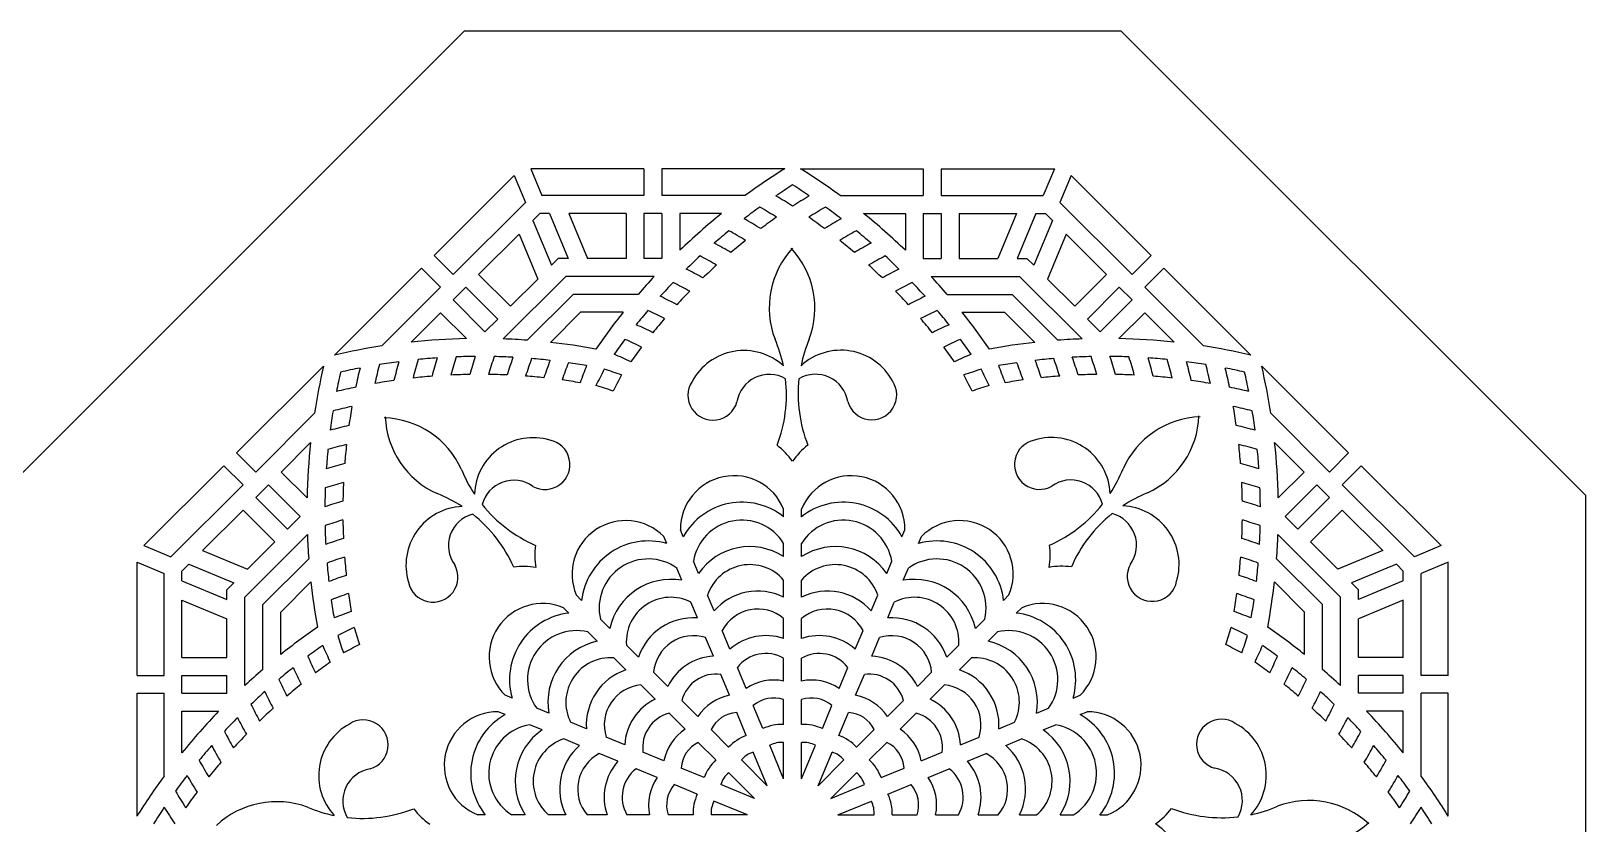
# Model space of a CAD drawing. Extents: x -314 to 508, y 162 to 455.
# Drawn here: x 104.3 to 234.2, y 228 to 294.2 of the extents above; entities that cross this region are included whole.
import ezdxf

# ---------------------------------------------------------------- set-up
doc = ezdxf.new("R2010")
doc.units = 0
doc.layers.get('0').update_dxf_attribs({"linetype": 'CONTINUOUS'})

msp = doc.modelspace()

# ---------------------------------------------------------------- linework, layer by layer
for p, q in [((140.460253, 294.226231), (101.651895, 255.417874)), ((195.343557, 294.226231), (140.460253, 294.226231)), ((234.151915, 255.417874), (195.343557, 294.226231)), ((137.966518, 275.469041), (144.649683, 282.152206)), ((144.649683, 282.152206), (145.581664, 279.902206)), ((146.035503, 282.726231), (146.967483, 280.476231)), ((155.486925, 282.726231), (146.035503, 282.726231)), ((155.486925, 282.726231), (155.486925, 280.476231)), ((156.986925, 282.726231), (156.986925, 280.476231)), ((167.250142, 282.726231), (156.986925, 282.726231)), ((168.553668, 282.726231), (178.816885, 282.726231)), ((178.816885, 282.726231), (178.816885, 280.476231)), ((180.316885, 282.726231), (180.316885, 280.476231)), ((180.316885, 282.726231), (189.768307, 282.726231)), ((189.768307, 282.726231), (188.836327, 280.476231)), ((191.154127, 282.152206), (190.222146, 279.902206)), ((197.837292, 275.469041), (191.154127, 282.152206)), ((155.486925, 280.476231), (146.967483, 280.476231)), ((163.922879, 280.476231), (156.986925, 280.476231)), ((171.880931, 280.476231), (178.816885, 280.476231)), ((180.316885, 280.476231), (188.836327, 280.476231)), ((139.557509, 273.87805), (145.581664, 279.902206)), ((196.246301, 273.87805), (190.222146, 279.902206)), ((146.202984, 278.402206), (146.777009, 278.976231)), ((146.202984, 278.402206), (147.756285, 274.652206)), ((147.588803, 278.976231), (146.777009, 278.976231)), ((147.588803, 278.976231), (149.142104, 275.226231)), ((149.212392, 278.976231), (150.765693, 275.226231)), ((153.986925, 278.976231), (149.212392, 278.976231)), ((153.986925, 278.976231), (153.986925, 275.226231)), ((155.486925, 278.976231), (155.486925, 275.226231)), ((156.986925, 278.976231), (155.486925, 278.976231)), ((156.986925, 278.976231), (156.986925, 275.226231)), ((158.486925, 278.976231), (158.486925, 275.912585)), ((161.970368, 278.976231), (158.486925, 278.976231)), ((173.833442, 278.976231), (177.316885, 278.976231)), ((177.316885, 278.976231), (177.316885, 275.912585)), ((178.816885, 278.976231), (178.816885, 275.226231)), ((178.816885, 278.976231), (180.316885, 278.976231)), ((180.316885, 278.976231), (180.316885, 275.226231)), ((181.816885, 278.976231), (181.816885, 275.226231)), ((181.816885, 278.976231), (186.591418, 278.976231)), ((186.591418, 278.976231), (185.038117, 275.226231)), ((188.215006, 278.976231), (186.661706, 275.226231)), ((189.600826, 278.402206), (188.047525, 274.652206)), ((188.215006, 278.976231), (189.026801, 278.976231)), ((189.600826, 278.402206), (189.026801, 278.976231)), ((141.678829, 273.87805), (145.054934, 277.254155)), ((145.054934, 277.254155), (146.608235, 273.504155)), ((190.748876, 277.254155), (189.195575, 273.504155)), ((194.124981, 273.87805), (190.748876, 277.254155)), ((137.966518, 275.469041), (139.557509, 273.87805)), ((197.837292, 275.469041), (196.246301, 273.87805)), ((129.648668, 267.15119), (136.905858, 274.408381)), ((136.905858, 274.408381), (138.496848, 272.81739)), ((147.756285, 274.652206), (148.33031, 275.226231)), ((149.142104, 275.226231), (148.33031, 275.226231)), ((153.986925, 275.226231), (150.765693, 275.226231)), ((156.986925, 275.226231), (155.486925, 275.226231)), ((178.816885, 275.226231), (180.316885, 275.226231)), ((181.816885, 275.226231), (185.038117, 275.226231)), ((186.661706, 275.226231), (187.4735, 275.226231)), ((188.047525, 274.652206), (187.4735, 275.226231)), ((198.897952, 274.408381), (197.306962, 272.81739)), ((206.155142, 267.15119), (198.897952, 274.408381)), ((133.592389, 267.912931), (138.496848, 272.81739)), ((139.557509, 271.75673), (140.618169, 272.81739)), ((140.618169, 272.81739), (143.269819, 270.16574)), ((141.678829, 273.87805), (144.330479, 271.2264)), ((143.730865, 268.505466), (148.951631, 273.726231)), ((144.330479, 271.2264), (146.608235, 273.504155)), ((156.334907, 273.726231), (148.951631, 273.726231)), ((179.468902, 273.726231), (186.852179, 273.726231)), ((192.072945, 268.505466), (186.852179, 273.726231)), ((191.473331, 271.2264), (189.195575, 273.504155)), ((194.124981, 273.87805), (191.473331, 271.2264)), ((195.185641, 272.81739), (192.533991, 270.16574)), ((196.246301, 271.75673), (195.185641, 272.81739)), ((202.211421, 267.912931), (197.306962, 272.81739)), ((139.557509, 271.75673), (142.209159, 269.10508)), ((145.74084, 268.39412), (149.572951, 272.226231)), ((154.992374, 272.226231), (149.572951, 272.226231)), ((180.811435, 272.226231), (186.230859, 272.226231)), ((190.06297, 268.39412), (186.230859, 272.226231)), ((196.246301, 271.75673), (193.594651, 269.10508)), ((136.033683, 268.232904), (138.496848, 270.69607)), ((138.496848, 270.69607), (140.663173, 268.529745)), ((142.209159, 269.10508), (143.269819, 270.16574)), ((147.682388, 268.214347), (150.194271, 270.726231)), ((153.746611, 270.726231), (150.194271, 270.726231)), ((182.057199, 270.726231), (185.609539, 270.726231)), ((188.121422, 268.214347), (185.609539, 270.726231)), ((193.594651, 269.10508), (192.533991, 270.16574)), ((197.306962, 270.69607), (195.140637, 268.529745)), ((199.770127, 268.232904), (197.306962, 270.69607)), ((128.726936, 266.229458), (121.469746, 258.972268)), ((207.076874, 266.229458), (214.334064, 258.972268)), ((127.965196, 262.285737), (123.060736, 257.381278)), ((207.838614, 262.285737), (212.743074, 257.381278)), ((127.645222, 259.844444), (125.182056, 257.381278)), ((208.158588, 259.844444), (210.621754, 257.381278)), ((121.469746, 258.972268), (123.060736, 257.381278)), ((214.334064, 258.972268), (212.743074, 257.381278)), ((120.409086, 257.911608), (113.725921, 251.228443)), ((120.409086, 257.911608), (122.000076, 256.320618)), ((125.182056, 257.381278), (127.348381, 255.214953)), ((210.621754, 257.381278), (208.455429, 255.214953)), ((215.394724, 257.911608), (213.803734, 256.320618)), ((215.394724, 257.911608), (222.077889, 251.228443)), ((122.000076, 256.320618), (115.975921, 250.296462)), ((124.121396, 256.320618), (123.060736, 255.259958)), ((124.121396, 256.320618), (126.773047, 253.668967)), ((211.682414, 256.320618), (209.030763, 253.668967)), ((211.682414, 256.320618), (212.743074, 255.259958)), ((213.803734, 256.320618), (219.827889, 250.296462)), ((123.060736, 255.259958), (125.712386, 252.608307)), ((212.743074, 255.259958), (210.091424, 252.608307)), ((234.151915, 200.534569), (234.151915, 255.417874)), ((122.000076, 254.199297), (118.623971, 250.823192)), ((122.000076, 254.199297), (124.651726, 251.547647)), ((126.773047, 253.668967), (125.712386, 252.608307)), ((167.151905, 253.644178), (167.151905, 254.278942)), ((168.651905, 253.644178), (168.651905, 254.278942)), ((209.030763, 253.668967), (210.091424, 252.608307)), ((213.803734, 254.199297), (211.152084, 251.547647)), ((213.803734, 254.199297), (217.179839, 250.823192)), ((127.372661, 252.147261), (122.151895, 246.926496)), ((157.386293, 251.403309), (157.14338, 251.989754)), ((158.772113, 251.977334), (158.529199, 252.563779)), ((177.031697, 251.977334), (177.274611, 252.563779)), ((178.417517, 251.403309), (178.66043, 251.989754)), ((208.431149, 252.147261), (213.651915, 246.926496)), ((113.725921, 251.228443), (115.975921, 250.296462)), ((118.623971, 250.823192), (122.373971, 249.269892)), ((124.651726, 251.547647), (122.373971, 249.269892)), ((167.151905, 250.319142), (167.151905, 251.421807)), ((168.651905, 250.319142), (168.651905, 251.421807)), ((211.152084, 251.547647), (213.429839, 249.269892)), ((217.179839, 250.823192), (213.429839, 249.269892)), ((222.077889, 251.228443), (219.827889, 250.296462)), ((113.151895, 249.842624), (115.401895, 248.910643)), ((113.151895, 240.391201), (113.151895, 249.842624)), ((117.475921, 249.675142), (116.901895, 249.101117)), ((117.475921, 249.675142), (121.225921, 248.121841)), ((127.484007, 250.137287), (123.651895, 246.305175)), ((158.65873, 248.331376), (158.236758, 249.350106)), ((160.044549, 248.905401), (159.622577, 249.924131)), ((175.759261, 248.905401), (176.181233, 249.924131)), ((177.14508, 248.331376), (177.567052, 249.350106)), ((208.319803, 250.137287), (212.151915, 246.305175)), ((218.327889, 249.675142), (214.577889, 248.121841)), ((218.327889, 249.675142), (218.901915, 249.101117)), ((222.651915, 249.842624), (220.401915, 248.910643)), ((222.651915, 240.391201), (222.651915, 249.842624)), ((115.401895, 240.391201), (115.401895, 248.910643)), ((116.901895, 248.289323), (116.901895, 249.101117)), ((116.901895, 248.289323), (120.651895, 246.736022)), ((121.225921, 248.121841), (120.651895, 247.547816)), ((127.663779, 248.195738), (125.151895, 245.683855)), ((167.151905, 246.925411), (167.151905, 248.354682)), ((168.651905, 246.925411), (168.651905, 248.354682)), ((208.140031, 248.195738), (210.651915, 245.683855)), ((214.577889, 248.121841), (215.151915, 247.547816)), ((218.901915, 248.289323), (215.151915, 246.736022)), ((218.901915, 248.289323), (218.901915, 249.101117)), ((220.401915, 240.391201), (220.401915, 248.910643)), ((120.651895, 246.736022), (120.651895, 247.547816)), ((122.151895, 239.543219), (122.151895, 246.926496)), ((150.282249, 246.656538), (149.833403, 247.105383)), ((161.343274, 245.770003), (160.796315, 247.090477)), ((174.460536, 245.770003), (175.007495, 247.090477)), ((185.521561, 246.656538), (185.970407, 247.105383)), ((213.651915, 239.543219), (213.651915, 246.926496)), ((215.151915, 246.736022), (215.151915, 247.547816)), ((116.901895, 246.665734), (120.651895, 245.112434)), ((116.901895, 241.891201), (116.901895, 246.665734)), ((123.651895, 240.885752), (123.651895, 246.305175)), ((125.151895, 242.131516), (125.151895, 245.683855)), ((149.221588, 245.595878), (148.772743, 246.044723)), ((159.957454, 245.195977), (159.410496, 246.516451)), ((175.846356, 245.195977), (176.393314, 246.516451)), ((186.582222, 245.595878), (187.031067, 246.044723)), ((210.651915, 242.131516), (210.651915, 245.683855)), ((212.151915, 240.885752), (212.151915, 246.305175)), ((218.901915, 246.665734), (215.151915, 245.112434)), ((218.901915, 241.891201), (218.901915, 246.665734)), ((120.651895, 241.891201), (120.651895, 245.112434)), ((152.633404, 244.305382), (151.853702, 245.085084)), ((162.6693, 242.568693), (162.024468, 244.125453)), ((167.151905, 243.460338), (167.151905, 245.145364)), ((168.651905, 243.460338), (168.651905, 245.145364)), ((173.13451, 242.568693), (173.779342, 244.125453)), ((183.170406, 244.305382), (183.950108, 245.085084)), ((215.151915, 241.891201), (215.151915, 245.112434)), ((151.572744, 243.244722), (150.793042, 244.024424)), ((155.033134, 241.905652), (154.022487, 242.916299)), ((161.28348, 241.994668), (160.638649, 243.551428)), ((174.52033, 241.994668), (175.165161, 243.551428)), ((180.770676, 241.905652), (181.781323, 242.916299)), ((184.231066, 243.244722), (185.010768, 244.024424)), ((116.901895, 241.891201), (120.651895, 241.891201)), ((153.972474, 240.844992), (152.961827, 241.855639)), ((167.151905, 239.917238), (167.151905, 241.815516)), ((168.651905, 239.917238), (168.651905, 241.815516)), ((181.831336, 240.844992), (182.841983, 241.855639)), ((218.901915, 241.891201), (215.151915, 241.891201)), ((113.151895, 240.391201), (115.401895, 240.391201)), ((116.901895, 240.391201), (120.651895, 240.391201)), ((116.901895, 238.891201), (116.901895, 240.391201)), ((120.651895, 238.891201), (120.651895, 240.391201)), ((157.483311, 239.455476), (156.291818, 240.646968)), ((162.639366, 238.72127), (161.912926, 240.47505)), ((164.025185, 239.295295), (163.298746, 241.049075)), ((171.778625, 239.295295), (172.505064, 241.049075)), ((173.164444, 238.72127), (173.890884, 240.47505)), ((178.320499, 239.455476), (179.511992, 240.646968)), ((218.901915, 240.391201), (215.151915, 240.391201)), ((215.151915, 238.891201), (215.151915, 240.391201)), ((218.901915, 238.891201), (218.901915, 240.391201)), ((222.651915, 240.391201), (220.401915, 240.391201)), ((156.422651, 238.394815), (155.231158, 239.586308)), ((179.381159, 238.394815), (180.572652, 239.586308)), ((113.151895, 238.891201), (115.401895, 238.891201)), ((113.151895, 228.627984), (113.151895, 238.891201)), ((115.401895, 231.955248), (115.401895, 238.891201)), ((116.901895, 238.891201), (120.651895, 238.891201)), ((144.474817, 238.491833), (143.888373, 238.734746)), ((147.54675, 237.219397), (146.52802, 237.641368)), ((159.988661, 236.950126), (158.646376, 238.292411)), ((165.415822, 235.938001), (164.618604, 237.862655)), ((167.151905, 236.283329), (167.151905, 238.36656)), ((168.651905, 236.283329), (168.651905, 238.36656)), ((170.387988, 235.938001), (171.185206, 237.862655)), ((175.815149, 236.950126), (177.157434, 238.292411)), ((188.25706, 237.219397), (189.27579, 237.641368)), ((191.328993, 238.491833), (191.915437, 238.734746)), ((218.901915, 238.891201), (215.151915, 238.891201)), ((222.651915, 238.891201), (220.401915, 238.891201)), ((220.401915, 231.955248), (220.401915, 238.891201)), ((222.651915, 228.627984), (222.651915, 238.891201)), ((116.901895, 237.391201), (119.965541, 237.391201)), ((116.901895, 233.907759), (116.901895, 237.391201)), ((143.900792, 237.106014), (143.314348, 237.348927)), ((150.682149, 235.920672), (149.361675, 236.46763)), ((158.928001, 235.889465), (157.585716, 237.231751)), ((164.030003, 235.363976), (163.232785, 237.28863)), ((171.773807, 235.363976), (172.571025, 237.28863)), ((176.875809, 235.889465), (178.218094, 237.231751)), ((185.121661, 235.920672), (186.442135, 236.46763)), ((191.903018, 237.106014), (192.489462, 237.348927)), ((218.901915, 237.391201), (215.838269, 237.391201)), ((218.901915, 233.907759), (218.901915, 237.391201)), ((146.972725, 235.833577), (145.953995, 236.255549)), ((150.108124, 234.534853), (148.78765, 235.081811)), ((153.883459, 234.594646), (152.326698, 235.239477)), ((162.558223, 234.380564), (161.085156, 235.85363)), ((173.245587, 234.380564), (174.718654, 235.85363)), ((181.920351, 234.594646), (183.477111, 235.239477)), ((185.695686, 234.534853), (187.01616, 235.081811)), ((188.831085, 235.833577), (189.849815, 236.255549)), ((153.309434, 233.208827), (151.752673, 233.853658)), ((157.156856, 233.23876), (155.403076, 233.9652)), ((161.497563, 233.319903), (160.024496, 234.79297)), ((165.766086, 231.172701), (164.60494, 233.975953)), ((167.151905, 231.746726), (165.99076, 234.549978)), ((167.151905, 231.746726), (167.151905, 234.780945)), ((168.651905, 231.746726), (168.651905, 234.780945)), ((168.651905, 231.746726), (169.81305, 234.549978)), ((170.037724, 231.172701), (171.198869, 233.975953)), ((174.306247, 233.319903), (175.779314, 234.79297)), ((178.646954, 233.23876), (180.400734, 233.9652)), ((182.494376, 233.208827), (184.051137, 233.853658)), ((156.582831, 231.852941), (154.829051, 232.579381)), ((160.514151, 231.848123), (158.589496, 232.645342)), ((165.766086, 231.172701), (163.620569, 233.318217)), ((170.037724, 231.172701), (172.183241, 233.318217)), ((175.289659, 231.848123), (177.214314, 232.645342)), ((179.220979, 231.852941), (180.974759, 232.579381)), ((159.940126, 230.462304), (158.015471, 231.259522)), ((164.705426, 230.112041), (161.902173, 231.273186)), ((164.705426, 230.112041), (162.559909, 232.257557)), ((171.098384, 230.112041), (173.243901, 232.257557)), ((171.098384, 230.112041), (173.901637, 231.273186)), ((175.863684, 230.462304), (177.788339, 231.259522)), ((164.1314, 228.726221), (161.328148, 229.887366)), ((171.67241, 228.726221), (174.475662, 229.887366)), ((142.233948, 228.726221), (141.599185, 228.726221)), ((145.558984, 228.726221), (144.456319, 228.726221)), ((148.952715, 228.726221), (147.523444, 228.726221)), ((152.417788, 228.726221), (150.732763, 228.726221)), ((155.960888, 228.726221), (154.06261, 228.726221)), ((159.594797, 228.726221), (157.511566, 228.726221)), ((164.1314, 228.726221), (161.097182, 228.726221)), ((171.67241, 228.726221), (174.706628, 228.726221)), ((176.209013, 228.726221), (178.292244, 228.726221)), ((179.842922, 228.726221), (181.7412, 228.726221)), ((183.386022, 228.726221), (185.071047, 228.726221)), ((186.851095, 228.726221), (188.280366, 228.726221)), ((190.244826, 228.726221), (191.347491, 228.726221)), ((193.569862, 228.726221), (194.204625, 228.726221))]:
    msp.add_line(p, q)
for centre, radius, start, end in [((195.575092, 237.254604), 53.572116, 121.91939, 126.216195), ((140.228718, 237.254604), 53.572116, 53.783805, 58.08061), ((195.575092, 237.254604), 52.072116, 122.102777, 123.928046), ((140.228718, 237.254604), 52.072116, 56.071954, 57.897223), ((195.575092, 237.254604), 52.072116, 125.738187, 127.534036), ((140.228718, 237.254604), 49.072116, 57.560233, 59.464775), ((140.228718, 237.254604), 50.572116, 56.824698, 58.687971), ((195.575092, 237.254604), 50.572116, 121.312029, 123.175302), ((195.575092, 237.254604), 49.072116, 120.535225, 122.439767), ((140.228718, 237.254604), 52.072116, 52.465964, 54.261813), ((195.575092, 237.254604), 53.572116, 128.84974, 133.812733), ((140.228718, 237.254604), 47.572116, 58.278086, 60.227422), ((195.575092, 237.254604), 50.572116, 125.022816, 126.855492), ((140.228718, 237.254604), 50.572116, 53.144508, 54.977184), ((195.575092, 237.254604), 47.572116, 119.772578, 121.721914), ((140.228718, 237.254604), 53.572116, 46.187267, 51.15026), ((195.575092, 237.254604), 52.072116, 129.316387, 131.085996), ((140.228718, 237.254604), 46.072116, 58.977643, 60.975594), ((195.575092, 237.254604), 50.572116, 128.674204, 130.479787), ((140.228718, 237.254604), 50.572116, 49.520213, 51.325796), ((195.575092, 237.254604), 46.072116, 119.024406, 121.022357), ((140.228718, 237.254604), 52.072116, 48.914004, 50.683613), ((195.575092, 237.254604), 52.072116, 132.84358, 134.589829), ((140.228718, 237.254604), 43.072116, 60.318593, 62.426661), ((140.228718, 237.254604), 44.572116, 59.65813, 61.70886), ((173.304963, 271.096747), 7.357965, 137.256091, 200.866483), ((162.402233, 271.064302), 7.357965, 339.474528, 43.08492), ((195.575092, 237.254604), 44.572116, 118.29114, 120.34187), ((195.575092, 237.254604), 43.072116, 117.573339, 119.681407), ((140.228718, 237.254604), 52.072116, 45.410171, 47.15642), ((140.228718, 237.254604), 41.572116, 60.957865, 63.12829), ((195.575092, 237.254604), 50.572116, 132.27304, 134.054732), ((140.228718, 237.254604), 50.572116, 45.945268, 47.72696), ((195.575092, 237.254604), 41.572116, 116.87171, 119.042135), ((195.575092, 237.254604), 53.572116, 137.094204, 139.24731), ((195.575092, 237.254604), 52.072116, 136.325403, 138.050939), ((140.228718, 237.254604), 40.072116, 61.574537, 63.812869), ((195.575092, 237.254604), 40.072116, 116.187131, 118.425463), ((140.228718, 237.254604), 52.072116, 41.949061, 43.674597), ((140.228718, 237.254604), 53.572116, 40.75269, 42.905796), ((140.228718, 237.254604), 38.572116, 62.16691, 64.479321), ((195.575092, 237.254604), 50.572116, 135.825609, 137.586396), ((140.228718, 237.254604), 50.572116, 42.413604, 44.174391), ((195.575092, 237.254604), 38.572116, 115.520679, 117.83309), ((195.575092, 237.254604), 53.572116, 141.332807, 145.423402), ((195.575092, 237.254604), 52.072116, 139.767054, 141.474349), ((140.228718, 237.254604), 37.072116, 62.732943, 65.126335), ((195.575092, 237.254604), 50.572116, 139.337804, 141.080535), ((195.575092, 237.254604), 37.072116, 114.873665, 117.267057), ((140.228718, 237.254604), 50.572116, 38.919465, 40.662196), ((140.228718, 237.254604), 52.072116, 38.525651, 40.232946), ((140.228718, 237.254604), 53.572116, 34.576598, 38.667193), ((140.228718, 237.254604), 35.572116, 63.270186, 65.752316), ((195.575092, 237.254604), 35.572116, 114.247684, 116.729814), ((141.7732, 214.969131), 53.572116, 98.783805, 103.08061), ((141.7732, 214.969131), 53.572116, 91.187267, 96.15026), ((141.7732, 214.969131), 53.572116, 85.75269, 87.905796), ((141.7732, 214.969131), 53.572116, 79.576598, 83.667193), ((195.575092, 237.254604), 52.072116, 143.17341, 144.864819), ((140.228718, 237.254604), 34.072116, 63.775685, 66.35533), ((195.575092, 237.254604), 50.572116, 142.815292, 144.542779), ((163.827447, 262.626974), 4.907488, 47.643656, 151.842429), ((155.637688, 263.833461), 11.748077, 11.887493, 23.276334), ((180.112424, 263.906296), 11.748077, 157.064677, 168.453518), ((171.929991, 262.651086), 4.907488, 28.498583, 132.697355), ((195.575092, 237.254604), 34.072116, 113.64467, 116.224315), ((140.228718, 237.254604), 50.572116, 35.457221, 37.184708), ((140.228718, 237.254604), 52.072116, 35.135181, 36.82659), ((194.03061, 214.969131), 53.572116, 96.332807, 100.423402), ((194.03061, 214.969131), 53.572116, 92.094204, 94.24731), ((194.03061, 214.969131), 53.572116, 83.84974, 88.812733), ((194.03061, 214.969131), 53.572116, 76.91939, 81.216195), ((180.908996, 254.104927), 53.572116, 166.91939, 171.216195), ((180.908996, 254.104927), 49.072116, 165.535225, 167.439767), ((141.7732, 214.969131), 52.072116, 97.465964, 99.261813), ((180.908996, 254.104927), 47.572116, 164.772578, 166.721914), ((180.908996, 254.104927), 46.072116, 164.024406, 166.022357), ((141.7732, 214.969131), 52.072116, 93.914004, 95.683613), ((180.908996, 254.104927), 44.572116, 163.29114, 165.34187), ((180.908996, 254.104927), 43.072116, 162.573339, 164.681407), ((141.7732, 214.969131), 52.072116, 90.410171, 92.15642), ((180.908996, 254.104927), 41.572116, 161.87171, 164.042135), ((180.908996, 254.104927), 40.072116, 161.187131, 163.425463), ((141.7732, 214.969131), 52.072116, 86.949061, 88.674597), ((180.908996, 254.104927), 38.572116, 160.520679, 162.83309), ((180.908996, 254.104927), 37.072116, 159.873665, 162.267057), ((141.7732, 214.969131), 52.072116, 83.525651, 85.232946), ((180.908996, 254.104927), 35.572116, 159.247684, 161.729814), ((180.908996, 254.104927), 34.072116, 158.64467, 161.224315), ((141.7732, 214.969131), 52.072116, 80.135181, 81.82659), ((180.908996, 254.104927), 32.572116, 158.066976, 160.754125), ((140.228718, 237.254604), 32.572116, 64.245875, 66.933024), ((195.575092, 237.254604), 32.572116, 113.066976, 115.754125), ((194.03061, 214.969131), 52.072116, 98.17341, 99.864819), ((154.894814, 254.104927), 32.572116, 19.245875, 21.933024), ((154.894814, 254.104927), 34.072116, 18.775685, 21.35533), ((194.03061, 214.969131), 52.072116, 94.767054, 96.474349), ((154.894814, 254.104927), 35.572116, 18.270186, 20.752316), ((154.894814, 254.104927), 37.072116, 17.732943, 20.126335), ((194.03061, 214.969131), 52.072116, 91.325403, 93.050939), ((154.894814, 254.104927), 38.572116, 17.16691, 19.479321), ((154.894814, 254.104927), 40.072116, 16.574537, 18.812869), ((194.03061, 214.969131), 52.072116, 87.84358, 89.589829), ((154.894814, 254.104927), 41.572116, 15.957865, 18.12829), ((154.894814, 254.104927), 43.072116, 15.318593, 17.426661), ((194.03061, 214.969131), 52.072116, 84.316387, 86.085996), ((154.894814, 254.104927), 44.572116, 14.65813, 16.70886), ((154.894814, 254.104927), 46.072116, 13.977643, 15.975594), ((154.894814, 254.104927), 47.572116, 13.278086, 15.227422), ((194.03061, 214.969131), 52.072116, 80.738187, 82.534036), ((154.894814, 254.104927), 49.072116, 12.560233, 14.464775), ((154.894814, 254.104927), 53.572116, 8.783805, 13.08061), ((180.908996, 254.104927), 52.072116, 167.102777, 168.928046), ((141.7732, 214.969131), 52.072116, 101.071954, 102.897223), ((180.908996, 254.104927), 50.572116, 166.312029, 168.175302), ((141.7732, 214.969131), 50.572116, 98.144508, 99.977184), ((141.7732, 214.969131), 50.572116, 94.520213, 96.325796), ((141.7732, 214.969131), 50.572116, 90.945268, 92.72696), ((141.7732, 214.969131), 50.572116, 87.413604, 89.174391), ((141.7732, 214.969131), 50.572116, 83.919465, 85.662196), ((141.7732, 214.969131), 50.572116, 80.457221, 82.184708), ((198.260529, 241.740864), 52.072116, 152.276152, 153.953986), ((143.190408, 236.217925), 31.072116, 70.403428, 73.209533), ((198.260529, 241.740864), 50.572116, 151.99072, 153.70586), ((161.239982, 263.793864), 2.084471, 146.551174, 344.479078), ((165.943045, 262.811492), 2.727853, 59.946113, 171.045556), ((155.637688, 263.833461), 11.748077, 338.963115, 6.545241), ((180.112424, 263.906296), 11.748077, 173.79577, 201.377896), ((169.813332, 262.823009), 2.727853, 9.295455, 120.394899), ((174.510465, 263.833355), 2.084471, 195.861933, 33.789837), ((199.101766, 216.242505), 52.072116, 107.276152, 108.953986), ((156.256002, 251.277653), 29.572116, 25.789063, 28.727348), ((156.256002, 251.277653), 31.072116, 25.403428, 28.209533), ((194.03061, 214.969131), 50.572116, 97.815292, 99.542779), ((194.03061, 214.969131), 50.572116, 94.337804, 96.080535), ((194.03061, 214.969131), 50.572116, 90.825609, 92.586396), ((194.03061, 214.969131), 50.572116, 87.27304, 89.054732), ((194.03061, 214.969131), 50.572116, 83.674204, 85.479787), ((194.03061, 214.969131), 50.572116, 80.022816, 81.855492), ((154.894814, 254.104927), 50.572116, 11.824698, 13.687971), ((194.03061, 214.969131), 52.072116, 77.102777, 78.928046), ((154.894814, 254.104927), 52.072116, 11.071954, 12.897223), ((141.7732, 214.969131), 50.572116, 101.824698, 103.687971), ((143.190408, 236.217925), 29.572116, 70.789063, 73.727348), ((199.101766, 216.242505), 50.572116, 106.99072, 108.70586), ((194.03061, 214.969131), 50.572116, 76.312029, 78.175302), ((180.908996, 254.104927), 52.072116, 170.738187, 172.534036), ((141.7732, 214.969131), 49.072116, 102.560233, 104.464775), ((180.908996, 254.104927), 50.572116, 170.022816, 171.855492), ((194.03061, 214.969131), 49.072116, 75.535225, 77.439767), ((154.894814, 254.104927), 50.572116, 8.144508, 9.977184), ((154.894814, 254.104927), 52.072116, 7.465964, 9.261813), ((141.7732, 214.969131), 47.572116, 103.278086, 105.227422), ((133.545176, 254.55524), 7.357965, 24.474528, 88.08492), ((141.231628, 262.287577), 7.357965, 182.256091, 245.866483), ((202.21326, 254.646499), 7.357965, 92.256091, 155.866483), ((194.480924, 262.332951), 7.357965, 294.474528, 358.08492), ((194.03061, 214.969131), 47.572116, 74.772578, 76.721914), ((180.908996, 254.104927), 53.572116, 173.84974, 178.812733), ((146.23136, 255.34334), 4.907488, 73.498583, 177.697355), ((147.22004, 258.004002), 2.084471, 240.861933, 78.789837), ((188.518112, 258.01381), 2.084471, 101.551174, 299.479078), ((189.52261, 255.35908), 4.907488, 2.643656, 106.842429), ((154.894814, 254.104927), 53.572116, 1.187267, 6.15026), ((180.908996, 254.104927), 52.072116, 174.316387, 176.085996), ((141.7732, 214.969131), 46.072116, 103.977643, 105.975594), ((180.908996, 254.104927), 50.572116, 173.674204, 175.479787), ((162.99744, 254.851465), 5.975082, 35.004118, 52.886856), ((172.806261, 254.880655), 5.975082, 127.454155, 145.336893), ((154.894814, 254.104927), 50.572116, 4.520213, 6.325796), ((194.03061, 214.969131), 46.072116, 74.024406, 76.022357), ((154.894814, 254.104927), 52.072116, 3.914004, 5.683613), ((141.7732, 214.969131), 44.572116, 104.65813, 106.70886), ((151.129647, 262.016762), 11.748077, 202.064677, 213.453518), ((184.584692, 262.00323), 11.748077, 326.887493, 338.276334), ((194.03061, 214.969131), 44.572116, 73.29114, 75.34187), ((180.908996, 254.104927), 52.072116, 177.84358, 179.589829), ((141.7732, 214.969131), 43.072116, 105.318593, 107.426661), ((180.908996, 254.104927), 50.572116, 177.27304, 179.054732), ((144.613088, 253.968205), 2.727853, 54.295455, 165.394899), ((163.004143, 252.598932), 4.475082, 22.049912, 180.450088), ((172.799667, 252.598932), 4.475082, 359.549912, 157.950088), ((191.149038, 253.9936), 2.727853, 14.946113, 126.045556), ((194.03061, 214.969131), 43.072116, 72.573339, 74.681407), ((154.894814, 254.104927), 50.572116, 0.945268, 2.72696), ((154.894814, 254.104927), 52.072116, 0.410171, 2.15642), ((141.7732, 214.969131), 41.572116, 105.957865, 108.12829), ((133.874896, 244.659008), 11.748077, 56.887493, 68.276334), ((151.129647, 262.016762), 11.748077, 218.79577, 246.377896), ((163.668416, 249.259407), 5.600082, 51.53456, 150.96544), ((172.135394, 249.259407), 5.600082, 29.03456, 128.46544), ((184.584692, 262.00323), 11.748077, 293.963115, 321.545241), ((201.942445, 244.748479), 11.748077, 112.064677, 123.453518), ((195.269024, 249.646766), 4.907488, 343.498583, 87.697355), ((194.03061, 214.969131), 41.572116, 71.87171, 74.042135), ((141.7732, 214.969131), 40.072116, 106.574537, 108.812869), ((180.908996, 254.104927), 50.572116, 180.825609, 182.586396), ((140.519046, 249.596926), 4.907488, 92.643656, 196.842429), ((141.884526, 251.223354), 2.727853, 104.946113, 216.045556), ((133.874896, 244.659008), 11.748077, 23.963115, 51.545241), ((153.95426, 248.850348), 4.475082, 44.549912, 202.950088), ((163.668416, 249.259407), 4.100082, 31.830243, 170.669757), ((172.135394, 249.259407), 4.100082, 9.330243, 148.169757), ((181.84955, 248.850348), 4.475082, 337.049912, 135.450088), ((201.942445, 244.748479), 11.748077, 128.79577, 156.377896), ((193.893888, 251.265038), 2.727853, 324.295455, 75.394899), ((154.894814, 254.104927), 50.572116, 357.413604, 359.174391), ((194.03061, 214.969131), 40.072116, 71.187131, 73.425463), ((180.908996, 254.104927), 53.572116, 182.094204, 184.24731), ((180.908996, 254.104927), 52.072116, 181.325403, 183.050939), ((154.894814, 254.104927), 52.072116, 356.949061, 358.674597), ((154.894814, 254.104927), 53.572116, 355.75269, 357.905796), ((141.7732, 214.969131), 38.572116, 107.16691, 109.479321), ((152.345501, 250.468433), 5.975082, 172.454155, 190.336893), ((155.845949, 246.019234), 5.600082, 74.03456, 173.46544), ((164.332689, 245.919881), 5.225082, 57.346692, 145.153308), ((171.471121, 245.919881), 5.225082, 34.846692, 122.653308), ((179.957861, 246.019234), 5.600082, 6.53456, 105.96544), ((183.437592, 250.447869), 5.975082, 350.004118, 7.886856), ((194.03061, 214.969131), 38.572116, 70.520679, 72.83309), ((180.908996, 254.104927), 52.072116, 184.767054, 186.474349), ((141.7732, 214.969131), 37.072116, 107.732943, 110.126335), ((180.908996, 254.104927), 50.572116, 184.337804, 186.080535), ((137.864316, 248.592428), 2.084471, 191.551174, 29.479078), ((145.430257, 243.511908), 5.975082, 80.004118, 97.886856), ((155.845949, 246.019234), 4.100082, 54.330243, 193.169757), ((164.332689, 245.919881), 3.725082, 40.815365, 161.684635), ((171.471121, 245.919881), 3.725082, 18.315365, 139.184635), ((179.957861, 246.019234), 4.100082, 346.830243, 125.669757), ((190.394116, 243.532625), 5.975082, 82.454155, 100.336893), ((197.929685, 248.658086), 2.084471, 150.861933, 348.789837), ((154.894814, 254.104927), 50.572116, 353.919465, 355.662196), ((194.03061, 214.969131), 37.072116, 69.873665, 72.267057), ((154.894814, 254.104927), 52.072116, 353.525651, 355.232946), ((180.908996, 254.104927), 53.572116, 186.332807, 190.423402), ((141.7732, 214.969131), 35.572116, 108.270186, 110.752316), ((157.737638, 243.188121), 5.225082, 79.846692, 167.653308), ((178.066171, 243.188121), 5.225082, 12.346692, 100.153308), ((194.03061, 214.969131), 35.572116, 69.247684, 71.729814), ((154.894814, 254.104927), 53.572116, 349.576598, 353.667193), ((141.7732, 214.969131), 34.072116, 108.775685, 111.35533), ((180.908996, 254.104927), 50.572116, 187.815292, 189.542779), ((157.737638, 243.188121), 3.725082, 63.315365, 184.184635), ((164.996962, 242.580355), 4.850082, 63.620761, 138.879239), ((170.806848, 242.580355), 4.850082, 41.120761, 116.379239), ((178.066171, 243.188121), 3.725082, 355.815365, 116.684635), ((154.894814, 254.104927), 50.572116, 350.457221, 352.184708), ((194.03061, 214.969131), 34.072116, 68.64467, 71.224315), ((180.908996, 254.104927), 52.072116, 188.17341, 189.864819), ((141.7732, 214.969131), 32.572116, 109.245875, 111.933024), ((147.027778, 241.923867), 4.475082, 67.049912, 225.450088), ((149.858892, 240.032177), 5.600082, 96.53456, 195.96544), ((164.996962, 242.580355), 3.350082, 49.96535, 152.53465), ((170.806848, 242.580355), 3.350082, 27.46535, 130.03465), ((185.944918, 240.032177), 5.600082, 344.03456, 83.46544), ((188.776032, 241.923867), 4.475082, 314.549912, 112.950088), ((194.03061, 214.969131), 32.572116, 68.066976, 70.754125), ((154.894814, 254.104927), 52.072116, 350.135181, 351.82659), ((158.623522, 200.303034), 53.572116, 124.576598, 128.667193), ((144.600474, 216.330319), 31.072116, 115.403428, 118.209533), ((179.635621, 259.176083), 50.572116, 196.99072, 198.70586), ((149.858892, 240.032177), 4.100082, 76.830243, 215.669757), ((159.629328, 240.357008), 4.850082, 86.120761, 161.379239), ((176.174482, 240.357008), 4.850082, 18.620761, 93.879239), ((185.944918, 240.032177), 4.100082, 324.330243, 103.169757), ((176.143608, 252.687718), 29.572116, 340.789063, 343.727348), ((181.666548, 197.617597), 52.072116, 62.276152, 63.953986), ((177.180288, 200.303034), 53.572116, 51.332807, 55.423402), ((158.623522, 200.303034), 52.072116, 125.135181, 126.82659), ((158.623522, 255.649408), 32.572116, 203.066976, 205.754125), ((179.635621, 259.176083), 52.072116, 197.276152, 198.953986), ((144.600474, 216.330319), 29.572116, 115.789063, 118.727348), ((152.690005, 238.140488), 5.225082, 102.346692, 190.153308), ((159.629328, 240.357008), 3.350082, 72.46535, 175.03465), ((165.661235, 239.240829), 4.475082, 70.542688, 131.957312), ((170.142575, 239.240829), 4.475082, 48.042688, 109.457312), ((176.174482, 240.357008), 3.350082, 4.96535, 107.53465), ((183.113805, 238.140488), 5.225082, 349.846692, 77.653308), ((181.666548, 197.617597), 50.572116, 61.99072, 63.70586), ((176.143608, 252.687718), 31.072116, 340.403428, 343.209533), ((177.180288, 255.649408), 32.572116, 334.245875, 336.933024), ((177.180288, 200.303034), 52.072116, 53.17341, 54.864819), ((158.623522, 255.649408), 34.072116, 203.64467, 206.224315), ((152.690005, 238.140488), 3.725082, 85.815365, 206.684635), ((161.521017, 237.525894), 4.475082, 93.042688, 154.457312), ((165.661235, 239.240829), 2.975082, 59.930399, 142.569601), ((170.142575, 239.240829), 2.975082, 37.430399, 120.069601), ((174.282792, 237.525894), 4.475082, 25.542688, 86.957312), ((183.113805, 238.140488), 3.725082, 333.315365, 94.184635), ((177.180288, 255.649408), 34.072116, 333.775685, 336.35533), ((158.623522, 200.303034), 53.572116, 130.75269, 132.905796), ((158.623522, 200.303034), 52.072116, 128.525651, 130.232946), ((158.623522, 255.649408), 35.572116, 204.247684, 206.729814), ((158.623522, 200.303034), 50.572116, 125.457221, 127.184708), ((155.521119, 236.248798), 4.850082, 108.620761, 183.879239), ((161.521017, 237.525894), 2.975082, 82.430399, 165.069601), ((174.282792, 237.525894), 2.975082, 14.930399, 97.569601), ((180.282691, 236.248798), 4.850082, 356.120761, 71.379239), ((177.180288, 200.303034), 50.572116, 52.815292, 54.542779), ((177.180288, 255.649408), 35.572116, 333.270186, 335.752316), ((177.180288, 200.303034), 52.072116, 49.767054, 51.474349), ((177.180288, 200.303034), 53.572116, 47.094204, 49.24731), ((158.623522, 200.303034), 52.072116, 131.949061, 133.674597), ((158.623522, 255.649408), 38.572116, 205.520679, 207.83309), ((158.623522, 255.649408), 37.072116, 204.873665, 207.267057), ((158.623522, 200.303034), 50.572116, 128.919465, 130.662196), ((155.521119, 236.248798), 3.350082, 94.96535, 197.53465), ((166.325508, 235.901303), 4.100082, 78.372027, 124.127973), ((169.478302, 235.901303), 4.100082, 55.872027, 101.627973), ((180.282691, 236.248798), 3.350082, 342.46535, 85.03465), ((177.180288, 200.303034), 50.572116, 49.337804, 51.080535), ((177.180288, 255.649408), 37.072116, 332.732943, 335.126335), ((177.180288, 255.649408), 38.572116, 332.16691, 334.479321), ((177.180288, 200.303034), 52.072116, 46.325403, 48.050939), ((158.623522, 255.649408), 40.072116, 206.187131, 208.425463), ((158.623522, 200.303034), 50.572116, 132.413604, 134.174391), ((158.352232, 234.357109), 4.475082, 115.542688, 176.957312), ((163.412707, 234.694781), 4.100082, 100.872027, 146.627973), ((166.325508, 235.901303), 2.600082, 71.467962, 131.032038), ((169.478302, 235.901303), 2.600082, 48.967962, 108.532038), ((172.391103, 234.694781), 4.100082, 33.372027, 79.127973), ((177.451578, 234.357109), 4.475082, 3.042688, 64.457312), ((177.180288, 200.303034), 50.572116, 45.825609, 47.586396), ((177.180288, 255.649408), 40.072116, 331.574537, 333.812869), ((158.623522, 200.303034), 53.572116, 136.187267, 141.15026), ((158.623522, 200.303034), 52.072116, 135.410171, 137.15642), ((158.623522, 255.649408), 41.572116, 206.87171, 209.042135), ((132.044771, 234.584782), 2.084471, 285.861933, 123.789837), ((143.279194, 232.873983), 4.475082, 89.549912, 247.950088), ((146.61872, 232.20971), 5.600082, 119.03456, 218.46544), ((158.352232, 234.357109), 2.975082, 104.930399, 187.569601), ((163.412707, 234.694781), 2.600082, 93.967962, 153.532038), ((172.391103, 234.694781), 2.600082, 26.467962, 86.032038), ((177.451578, 234.357109), 2.975082, 352.430399, 75.069601), ((189.18509, 232.20971), 5.600082, 321.53456, 60.96544), ((192.524616, 232.873983), 4.475082, 292.049912, 90.450088), ((203.719547, 234.638144), 2.084471, 56.551174, 254.479078), ((202.552657, 232.05068), 4.907488, 317.643656, 61.842429), ((177.180288, 255.649408), 41.572116, 330.957865, 333.12829), ((177.180288, 200.303034), 52.072116, 42.84358, 44.589829), ((177.180288, 200.303034), 53.572116, 38.84974, 43.812733), ((158.623522, 255.649408), 43.072116, 207.573339, 209.681407), ((158.623522, 200.303034), 50.572116, 135.945268, 137.72696), ((133.22704, 232.004308), 4.907488, 118.498583, 222.697355), ((146.61872, 232.20971), 4.100082, 99.330243, 238.169757), ((149.958246, 231.545437), 5.225082, 124.846692, 212.653308), ((149.958246, 231.545437), 3.725082, 108.315365, 229.184635), ((161.183345, 232.465419), 4.100082, 123.372027, 169.127973), ((165.304396, 231.863668), 3.725082, 110.005575, 137.494425), ((166.989781, 232.561777), 3.725082, 87.505575, 114.994425), ((168.814029, 232.561777), 3.725082, 65.005575, 92.494425), ((170.499413, 231.863668), 3.725082, 42.505575, 69.994425), ((174.620465, 232.465419), 4.100082, 10.872027, 56.627973), ((185.845564, 231.545437), 3.725082, 310.815365, 71.684635), ((185.845564, 231.545437), 5.225082, 327.346692, 55.153308), ((189.18509, 232.20971), 4.100082, 301.830243, 80.669757), ((177.180288, 200.303034), 50.572116, 42.27304, 44.054732), ((177.180288, 255.649408), 43.072116, 330.318593, 332.426661), ((158.623522, 200.303034), 52.072116, 138.914004, 140.683613), ((158.623522, 255.649408), 44.572116, 208.29114, 210.34187), ((153.297772, 230.881164), 4.850082, 131.120761, 206.379239), ((153.297772, 230.881164), 3.350082, 117.46535, 220.03465), ((161.183345, 232.465419), 2.600082, 116.467962, 176.032038), ((165.304396, 231.863668), 2.225082, 108.321618, 139.178382), ((166.989781, 232.561777), 2.225082, 85.821618, 116.678382), ((168.814029, 232.561777), 2.225082, 63.321618, 94.178382), ((170.499413, 231.863668), 2.225082, 40.821618, 71.678382), ((174.620465, 232.465419), 2.600082, 3.967962, 63.532038), ((182.506038, 230.881164), 3.350082, 319.96535, 62.53465), ((182.506038, 230.881164), 4.850082, 333.620761, 48.879239), ((177.180288, 255.649408), 44.572116, 329.65813, 331.70886), ((177.180288, 200.303034), 52.072116, 39.316387, 41.085996), ((158.623522, 255.649408), 46.072116, 209.024406, 211.022357), ((158.623522, 200.303034), 50.572116, 139.520213, 141.325796), ((133.055117, 229.887648), 2.727853, 99.295455, 210.394899), ((156.637298, 230.216891), 4.475082, 138.042688, 199.457312), ((156.637298, 230.216891), 2.975082, 127.430399, 210.069601), ((164.014459, 230.57373), 3.725082, 132.505575, 159.994425), ((171.789351, 230.57373), 3.725082, 20.005575, 47.494425), ((179.166512, 230.216891), 2.975082, 329.930399, 52.569601), ((179.166512, 230.216891), 4.475082, 340.542688, 41.957312), ((202.737175, 229.935081), 2.727853, 329.946113, 81.045556), ((177.180288, 200.303034), 50.572116, 38.674204, 40.479787), ((177.180288, 255.649408), 46.072116, 328.977643, 330.975594), ((158.623522, 200.303034), 53.572116, 143.783805, 148.08061), ((158.623522, 200.303034), 52.072116, 142.465964, 144.261813), ((158.623522, 255.649408), 47.572116, 209.772578, 211.721914), ((159.976824, 229.552618), 4.100082, 145.872027, 191.627973), ((159.976824, 229.552618), 2.600082, 138.967962, 198.532038), ((164.014459, 230.57373), 2.225082, 130.821618, 161.678382), ((171.789351, 230.57373), 2.225082, 18.321618, 49.178382), ((175.826986, 229.552618), 2.600082, 341.467962, 41.032038), ((175.826986, 229.552618), 4.100082, 348.372027, 34.127973), ((177.180288, 255.649408), 47.572116, 328.278086, 330.227422), ((177.180288, 200.303034), 52.072116, 35.738187, 37.534036), ((177.180288, 200.303034), 53.572116, 31.91939, 36.216195), ((158.623522, 255.649408), 49.072116, 210.535225, 212.439767), ((158.623522, 200.303034), 50.572116, 143.144508, 144.977184), ((163.31635, 228.888345), 3.725082, 155.005575, 182.494425), ((163.31635, 228.888345), 2.225082, 153.321618, 184.178382), ((172.48746, 228.888345), 2.225082, 355.821618, 26.678382), ((172.48746, 228.888345), 3.725082, 357.505575, 24.994425), ((211.022431, 222.573163), 7.357965, 47.256091, 110.866483), ((177.180288, 200.303034), 50.572116, 35.022816, 36.855492), ((177.180288, 255.649408), 49.072116, 327.560233, 329.464775), ((158.623522, 200.303034), 52.072116, 146.071954, 147.897223), ((158.623522, 255.649408), 50.572116, 211.312029, 213.175302), ((124.813824, 222.476549), 7.357965, 69.474528, 133.08492), ((131.971831, 240.186741), 11.748077, 247.064677, 258.453518), ((131.971831, 240.186741), 11.748077, 263.79577, 291.377896), ((140.997471, 232.880578), 5.975082, 217.454155, 235.336893), ((194.777149, 232.880686), 5.975082, 305.004118, 322.886856), ((203.759145, 240.240438), 11.748077, 248.963115, 276.545241), ((203.759145, 240.240438), 11.748077, 281.887493, 293.276334), ((177.180288, 255.649408), 50.572116, 326.824698, 328.687971), ((177.180288, 200.303034), 52.072116, 32.102777, 33.928046), ((194.806339, 223.071865), 5.975082, 37.454155, 55.336893), ((210.989986, 233.475893), 7.357965, 249.474528, 313.08492)]:
    msp.add_arc(centre, radius, start, end)

doc.saveas('drawing.dxf')
